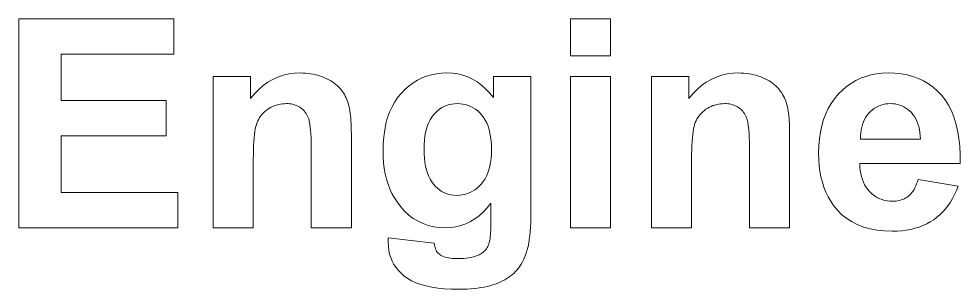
# Model space of a CAD drawing. Extents: x 160 to 452, y 489 to 585.
# Drawn here: x 362.4 to 452.4, y 558.8 to 584.7 of the extents above; entities that cross this region are included whole.
import ezdxf

# ---------------------------------------------------------------- set-up
doc = ezdxf.new("R2010")
doc.units = 0

msp = doc.modelspace()

# ---------------------------------------------------------------- linework, layer by layer
at = {"color": 7, "lineweight": 13}
for points in [[(362.373779, 564.706665), (362.373779, 584.706665), (377.203247, 584.706665), (377.203247, 581.323303), (366.411987, 581.323303), (366.411987, 576.889465), (376.452942, 576.889465), (376.452942, 573.519775), (366.411987, 573.519775), (366.411987, 568.076355), (377.585266, 568.076355), (377.585266, 564.706665)], [(415.115967, 581.159607), (415.115967, 584.706665), (418.949524, 584.706665), (418.949524, 581.159607)], [(394.16098, 564.706665), (390.327393, 564.706665), (390.327393, 572.100952), (390.324951, 572.55365), (390.317566, 572.973267), (390.305328, 573.35968), (390.288116, 573.712952), (390.266022, 574.033081), (390.239014, 574.320007), (390.207092, 574.573853), (390.170258, 574.794495), (390.12851, 574.982056), (390.081848, 575.136414), (390.029663, 575.271118), (389.971344, 575.399719), (389.906891, 575.522156), (389.836304, 575.638428), (389.759521, 575.748596), (389.676697, 575.852661), (389.587646, 575.9505), (389.492493, 576.042297), (389.391174, 576.127869), (389.283752, 576.207336), (389.17099, 576.279907), (389.053772, 576.344849), (388.931976, 576.402161), (388.805725, 576.451843), (388.674957, 576.493835), (388.539703, 576.528198), (388.399902, 576.554932), (388.255676, 576.574036), (388.106873, 576.58551), (387.953613, 576.589355), (387.75647, 576.583862), (387.563416, 576.567505), (387.374512, 576.540222), (387.189636, 576.502014), (387.00885, 576.452942), (386.832214, 576.392883), (386.659607, 576.32196), (386.49115, 576.240112), (386.326721, 576.147339), (386.166443, 576.04364), (386.013184, 575.930969), (385.869843, 575.811157), (385.736481, 575.684265), (385.613098, 575.550293), (385.499634, 575.409241), (385.396179, 575.261108), (385.302673, 575.105835), (385.219116, 574.943481), (385.145477, 574.774048), (385.081848, 574.597534), (385.026123, 574.402161), (384.976257, 574.17627), (384.932251, 573.919739), (384.894135, 573.632751), (384.861877, 573.315125), (384.835449, 572.96698), (384.814941, 572.588257), (384.800262, 572.178955), (384.791443, 571.739136), (384.788513, 571.268738), (384.788513, 564.706665), (380.954956, 564.706665), (380.954956, 579.195068), (384.515686, 579.195068), (384.515686, 577.066833), (384.904755, 577.533386), (385.313507, 577.950867), (385.741882, 578.319214), (386.189911, 578.638428), (386.657562, 578.908569), (387.144897, 579.129578), (387.651855, 579.301453), (388.178467, 579.424255), (388.72467, 579.497925), (389.290588, 579.522461), (389.542145, 579.517944), (389.789368, 579.504211), (390.032166, 579.481384), (390.27066, 579.449341), (390.504761, 579.408203), (390.734497, 579.357971), (390.959869, 579.298523), (391.180908, 579.22998), (391.397522, 579.152283), (391.609802, 579.065491), (391.814819, 578.971558), (392.009552, 578.872559), (392.194031, 578.768555), (392.368347, 578.659485), (392.53241, 578.545349), (392.686218, 578.426147), (392.829834, 578.301941), (392.963135, 578.172668), (393.086273, 578.038391), (393.199158, 577.899048), (393.30368, 577.755249), (393.401611, 577.607605), (393.493042, 577.456177), (393.577881, 577.300964), (393.656189, 577.141846), (393.727966, 576.978943), (393.793152, 576.812256), (393.851837, 576.641724), (393.903931, 576.467346), (393.949524, 576.289185), (393.989685, 576.101318), (394.025635, 575.897949), (394.057373, 575.678955), (394.084839, 575.444458), (394.108093, 575.194397), (394.127136, 574.928772), (394.141968, 574.647583), (394.152527, 574.350891), (394.158875, 574.038574), (394.16098, 573.710754)], [(397.694397, 563.751709), (402.073669, 563.219604), (402.098358, 563.071594), (402.128784, 562.933105), (402.164917, 562.804199), (402.206818, 562.684814), (402.254425, 562.575012), (402.30777, 562.474731), (402.366852, 562.384033), (402.431641, 562.302856), (402.502197, 562.231201), (402.57843, 562.169128), (402.693848, 562.09137), (402.821838, 562.02179), (402.962341, 561.960388), (403.115417, 561.907227), (403.281036, 561.862183), (403.459229, 561.825378), (403.649902, 561.796692), (403.85321, 561.776245), (404.069031, 561.763977), (404.297394, 561.759888), (404.590027, 561.764343), (404.867676, 561.777893), (405.13031, 561.800415), (405.377869, 561.831909), (405.610504, 561.872437), (405.828064, 561.921936), (406.030701, 561.980469), (406.218292, 562.047974), (406.390839, 562.124512), (406.548431, 562.210083), (406.646912, 562.273804), (406.740509, 562.344849), (406.829193, 562.423279), (406.912964, 562.509094), (406.991821, 562.602295), (407.065735, 562.70282), (407.134766, 562.81073), (407.198914, 562.926025), (407.258118, 563.048706), (407.312408, 563.178711), (407.34613, 563.282227), (407.376251, 563.401917), (407.402863, 563.537659), (407.425903, 563.689453), (407.445435, 563.857422), (407.461365, 564.041443), (407.473816, 564.241577), (407.482666, 564.457825), (407.487976, 564.690186), (407.489746, 564.938599), (407.489746, 567.053162), (407.136963, 566.607361), (406.766174, 566.208435), (406.37738, 565.856445), (405.97052, 565.551392), (405.545715, 565.293274), (405.102844, 565.082092), (404.642029, 564.917847), (404.163147, 564.800537), (403.666321, 564.730103), (403.151428, 564.706665), (402.579651, 564.731384), (402.032196, 564.80542), (401.508972, 564.928894), (401.010071, 565.101746), (400.535461, 565.323975), (400.085144, 565.595642), (399.659058, 565.916626), (399.257294, 566.287048), (398.879822, 566.706787), (398.526611, 567.175964), (398.272583, 567.575684), (398.045288, 567.994507), (397.844727, 568.432434), (397.670929, 568.889465), (397.523865, 569.365601), (397.403534, 569.86084), (397.309937, 570.375122), (397.243103, 570.908569), (397.203003, 571.461121), (397.189636, 572.032715), (397.207153, 572.744019), (397.259766, 573.421021), (397.347412, 574.063538), (397.470123, 574.671753), (397.627899, 575.245544), (397.82074, 575.784973), (398.048645, 576.290039), (398.311584, 576.760681), (398.609619, 577.19696), (398.942688, 577.598877), (399.301819, 577.964355), (399.67804, 578.291382), (400.071289, 578.579895), (400.481567, 578.830017), (400.908936, 579.041565), (401.353333, 579.214722), (401.814819, 579.349365), (402.293304, 579.445557), (402.788879, 579.503235), (403.301514, 579.522461), (403.82959, 579.498901), (404.338867, 579.428101), (404.829346, 579.310059), (405.300964, 579.144836), (405.753723, 578.932434), (406.187744, 578.672852), (406.602844, 578.366028), (406.999146, 578.011963), (407.376678, 577.610779), (407.735321, 577.162354), (407.735321, 579.195068), (411.323303, 579.195068), (411.323303, 566.193726), (411.319092, 565.693726), (411.306396, 565.219604), (411.285278, 564.771484), (411.255646, 564.349243), (411.21759, 563.952942), (411.171082, 563.58252), (411.116089, 563.238037), (411.052673, 562.919495), (410.980774, 562.626831), (410.900391, 562.360168), (410.812439, 562.111877), (410.71759, 561.874451), (410.615967, 561.64801), (410.507507, 561.432434), (410.392212, 561.227783), (410.270142, 561.034058), (410.141174, 560.851257), (410.005463, 560.679382), (409.862854, 560.518372), (409.713501, 560.368347), (409.555603, 560.226868), (409.387451, 560.091675), (409.209076, 559.962708), (409.020447, 559.840088), (408.821594, 559.723694), (408.612549, 559.613647), (408.39325, 559.509827), (408.163696, 559.412231), (407.92392, 559.320984), (407.67395, 559.236023), (407.412048, 559.158264), (407.136658, 559.088684), (406.847809, 559.027283), (406.54541, 558.97406), (406.229523, 558.929016), (405.900146, 558.892212), (405.557251, 558.863525), (405.200806, 558.843079), (404.830902, 558.830811), (404.447449, 558.826721), (403.732178, 558.839355), (403.059753, 558.877197), (402.430176, 558.940308), (401.843384, 559.028625), (401.299438, 559.142212), (400.79834, 559.281006), (400.340088, 559.445068), (399.924683, 559.634338), (399.552124, 559.848877), (399.222351, 560.088684), (398.929443, 560.347778), (398.667389, 560.620422), (398.436127, 560.906616), (398.235718, 561.206238), (398.066162, 561.519409), (397.927429, 561.846069), (397.819519, 562.186279), (397.742432, 562.539978), (397.696167, 562.907166), (397.680756, 563.287842), (397.680908, 563.326843), (397.681274, 563.367493), (397.681976, 563.40979), (397.682922, 563.453735), (397.684174, 563.499268), (397.685669, 563.546509), (397.687439, 563.595337), (397.689514, 563.645813), (397.691833, 563.697937)], [(436.057281, 564.706665), (432.223724, 564.706665), (432.223724, 572.100952), (432.221283, 572.55365), (432.213898, 572.973267), (432.20163, 573.35968), (432.184418, 573.712952), (432.162354, 574.033081), (432.135315, 574.320007), (432.103394, 574.573853), (432.066589, 574.794495), (432.024811, 574.982056), (431.978149, 575.136414), (431.925995, 575.271118), (431.867676, 575.399719), (431.803223, 575.522156), (431.732605, 575.638428), (431.655853, 575.748596), (431.572998, 575.852661), (431.483978, 575.9505), (431.388824, 576.042297), (431.287506, 576.127869), (431.180084, 576.207336), (431.067322, 576.279907), (430.950073, 576.344849), (430.828308, 576.402161), (430.702057, 576.451843), (430.571289, 576.493835), (430.436035, 576.528198), (430.296234, 576.554932), (430.151978, 576.574036), (430.003204, 576.58551), (429.849915, 576.589355), (429.652802, 576.583862), (429.459747, 576.567505), (429.270813, 576.540222), (429.085938, 576.502014), (428.905182, 576.452942), (428.728516, 576.392883), (428.555939, 576.32196), (428.387451, 576.240112), (428.223053, 576.147339), (428.062744, 576.04364), (427.909485, 575.930969), (427.766144, 575.811157), (427.632782, 575.684265), (427.509399, 575.550293), (427.395966, 575.409241), (427.29248, 575.261108), (427.198975, 575.105835), (427.115417, 574.943481), (427.041809, 574.774048), (426.978149, 574.597534), (426.922424, 574.402161), (426.872559, 574.17627), (426.828583, 573.919739), (426.790436, 573.632751), (426.758179, 573.315125), (426.731781, 572.96698), (426.711243, 572.588257), (426.696564, 572.178955), (426.687775, 571.739136), (426.684845, 571.268738), (426.684845, 564.706665), (422.851288, 564.706665), (422.851288, 579.195068), (426.411987, 579.195068), (426.411987, 577.066833), (426.801086, 577.533386), (427.209808, 577.950867), (427.638214, 578.319214), (428.086212, 578.638428), (428.553894, 578.908569), (429.041199, 579.129578), (429.548157, 579.301453), (430.074768, 579.424255), (430.621002, 579.497925), (431.18689, 579.522461), (431.438446, 579.517944), (431.685669, 579.504211), (431.928497, 579.481384), (432.166962, 579.449341), (432.401093, 579.408203), (432.630829, 579.357971), (432.856201, 579.298523), (433.077209, 579.22998), (433.293854, 579.152283), (433.506134, 579.065491), (433.711121, 578.971558), (433.905884, 578.872559), (434.090363, 578.768555), (434.264648, 578.659485), (434.428711, 578.545349), (434.58255, 578.426147), (434.726135, 578.301941), (434.859467, 578.172668), (434.982605, 578.038391), (435.09549, 577.899048), (435.199982, 577.755249), (435.297943, 577.607605), (435.389343, 577.456177), (435.474213, 577.300964), (435.552521, 577.141846), (435.624268, 576.978943), (435.689484, 576.812256), (435.748138, 576.641724), (435.800262, 576.467346), (435.845825, 576.289185), (435.886017, 576.101318), (435.921967, 575.897949), (435.953674, 575.678955), (435.981171, 575.444458), (436.004425, 575.194397), (436.023438, 574.928772), (436.038269, 574.647583), (436.048859, 574.350891), (436.055176, 574.038574), (436.057281, 573.710754)], [(448.335602, 569.317871), (452.155518, 568.676636), (451.999634, 568.266479), (451.826752, 567.876404), (451.636749, 567.506348), (451.429749, 567.156311), (451.205658, 566.826355), (450.964508, 566.516479), (450.706329, 566.226624), (450.431091, 565.956848), (450.138824, 565.707153), (449.829468, 565.477478), (449.503601, 565.268799), (449.161804, 565.082092), (448.804016, 564.917358), (448.430267, 564.774597), (448.040588, 564.653809), (447.634918, 564.554932), (447.213287, 564.478088), (446.775696, 564.423157), (446.322144, 564.390198), (445.852661, 564.379272), (445.116486, 564.403931), (444.419647, 564.478027), (443.762054, 564.601501), (443.143768, 564.774353), (442.564789, 564.996582), (442.025085, 565.268188), (441.524689, 565.589172), (441.063568, 565.959595), (440.641724, 566.379395), (440.259186, 566.848572), (439.98703, 567.254578), (439.7435, 567.681274), (439.528625, 568.128784), (439.342438, 568.596985), (439.184845, 569.085938), (439.055939, 569.595642), (438.955658, 570.126038), (438.884033, 570.677185), (438.841064, 571.249084), (438.826721, 571.841736), (438.845581, 572.546448), (438.902039, 573.21991), (438.996185, 573.862122), (439.12796, 574.473083), (439.297394, 575.052856), (439.504486, 575.601318), (439.749237, 576.118591), (440.031647, 576.604614), (440.351685, 577.059387), (440.709412, 577.48291), (441.095886, 577.870422), (441.502289, 578.217163), (441.928619, 578.523132), (442.374878, 578.788269), (442.841064, 579.012573), (443.327148, 579.196167), (443.83316, 579.338928), (444.35907, 579.440918), (444.904907, 579.502075), (445.470673, 579.522461), (446.103668, 579.50116), (446.709412, 579.437073), (447.287842, 579.330322), (447.838989, 579.180908), (448.362885, 578.988708), (448.859467, 578.753845), (449.328796, 578.476318), (449.770782, 578.156067), (450.185516, 577.793091), (450.572968, 577.387451), (450.927277, 576.937683), (451.242554, 576.442566), (451.518829, 575.901978), (451.756073, 575.315918), (451.954285, 574.684509), (452.113495, 574.007629), (452.233704, 573.285339), (452.31485, 572.517578), (452.357025, 571.704407), (452.360168, 570.845825), (442.755798, 570.845825), (442.77243, 570.512329), (442.806, 570.19397), (442.856476, 569.890747), (442.923859, 569.602722), (443.008179, 569.329773), (443.109406, 569.072021), (443.227539, 568.829407), (443.36261, 568.601868), (443.514587, 568.389526), (443.683472, 568.192322), (443.865204, 568.012207), (444.055634, 567.851013), (444.254852, 567.708801), (444.462738, 567.58551), (444.679382, 567.481201), (444.904755, 567.395874), (445.138855, 567.329529), (445.381714, 567.282104), (445.63327, 567.253662), (445.893585, 567.244202), (446.070801, 567.249084), (446.242279, 567.263855), (446.408051, 567.288391), (446.568054, 567.322754), (446.722351, 567.366943), (446.870941, 567.420959), (447.013763, 567.484863), (447.150879, 567.558533), (447.282257, 567.642029), (447.407898, 567.735291), (447.527679, 567.839539), (447.641449, 567.95575), (447.749237, 568.084045), (447.851013, 568.224243), (447.946777, 568.376526), (448.03656, 568.540771), (448.120331, 568.717041), (448.19809, 568.905273), (448.269836, 569.105591)], [(415.115967, 564.706665), (415.115967, 579.195068), (418.949524, 579.195068), (418.949524, 564.706665)], [(401.118683, 572.250977), (401.127625, 571.802246), (401.154419, 571.378174), (401.199097, 570.97876), (401.261658, 570.604065), (401.342102, 570.254089), (401.440369, 569.928772), (401.556549, 569.628174), (401.690582, 569.352234), (401.842468, 569.101013), (402.012268, 568.874451), (402.195129, 568.670959), (402.386353, 568.488953), (402.585876, 568.328308), (402.793701, 568.189087), (403.009888, 568.071289), (403.234375, 567.974854), (403.467163, 567.899902), (403.708313, 567.846375), (403.957764, 567.814209), (404.215546, 567.803528), (404.492188, 567.814514), (404.760162, 567.847473), (405.019348, 567.902344), (405.269836, 567.979248), (405.511597, 568.078064), (405.744598, 568.198914), (405.968872, 568.341675), (406.184448, 568.506409), (406.391266, 568.693115), (406.589355, 568.901733), (406.773376, 569.131958), (406.938049, 569.383362), (407.083374, 569.655823), (407.209259, 569.949524), (407.315796, 570.264282), (407.403015, 570.600281), (407.470795, 570.957336), (407.519226, 571.335571), (407.548279, 571.734985), (407.557983, 572.155518), (407.548706, 572.594116), (407.520874, 573.009521), (407.474487, 573.401733), (407.409546, 573.770813), (407.32605, 574.116638), (407.223999, 574.43927), (407.103394, 574.738708), (406.964233, 575.015015), (406.806519, 575.268066), (406.63028, 575.497925), (406.439819, 575.705322), (406.239563, 575.890869), (406.02948, 576.054565), (405.80954, 576.196411), (405.579803, 576.316467), (405.34021, 576.414734), (405.090851, 576.491089), (404.831665, 576.545654), (404.562622, 576.57843), (404.283752, 576.589355), (404.013, 576.578613), (403.751953, 576.546509), (403.50061, 576.492981), (403.258942, 576.417969), (403.026917, 576.321594), (402.804626, 576.203796), (402.59198, 576.064575), (402.389069, 575.903931), (402.195831, 575.721863), (402.012268, 575.518372), (401.842468, 575.292969), (401.690582, 575.044983), (401.556549, 574.774536), (401.440369, 574.481567), (401.342102, 574.166077), (401.261658, 573.828064), (401.199097, 573.46759), (401.154419, 573.084595), (401.127625, 572.679016)], [(448.553894, 573.192322), (448.537933, 573.517212), (448.506409, 573.826172), (448.459351, 574.119141), (448.396729, 574.396179), (448.318542, 574.657227), (448.224823, 574.902283), (448.11554, 575.131409), (447.990723, 575.344604), (447.850342, 575.541809), (447.694397, 575.723022), (447.52713, 575.887634), (447.352814, 576.034912), (447.171356, 576.164856), (446.982788, 576.277466), (446.78717, 576.372742), (446.584442, 576.450745), (446.374603, 576.511353), (446.157684, 576.554688), (445.933685, 576.580688), (445.702576, 576.589355), (445.455933, 576.5802), (445.218018, 576.552795), (444.9888, 576.50708), (444.768341, 576.443115), (444.55661, 576.36084), (444.353607, 576.260254), (444.159363, 576.141479), (443.973785, 576.004333), (443.796997, 575.848938), (443.628906, 575.675293), (443.473511, 575.485901), (443.334778, 575.283447), (443.212677, 575.067932), (443.107208, 574.839294), (443.018402, 574.597534), (442.946259, 574.342651), (442.890717, 574.074768), (442.851807, 573.793701), (442.82959, 573.499573), (442.824005, 573.192322)]]:
    msp.add_lwpolyline(points, close=True, dxfattribs=at)

doc.saveas('drawing.dxf')
